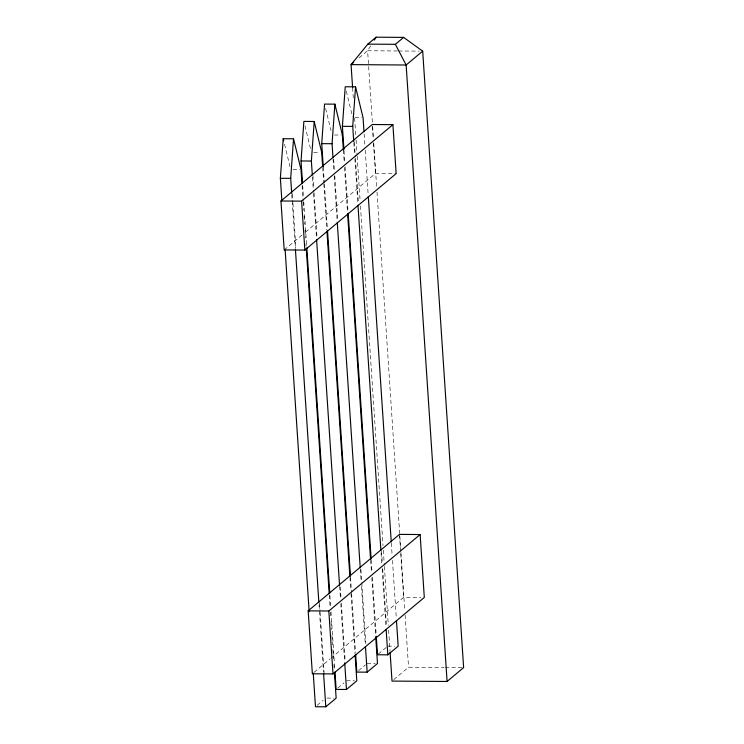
<?xml version="1.0" encoding="UTF-8"?>
<svg xmlns="http://www.w3.org/2000/svg" width="744" height="744" viewBox="0 0 744 744"><rect width="100%" height="100%" fill="white"/><g stroke="black" fill="none" stroke-linecap="round" stroke-linejoin="round"><path stroke-width="0.56" stroke-dasharray="3.72 2.79" d="M370.642 45.923L367.61 50.759L358.906 58.051M284.199 249.928L301.924 235.085M305.477 232.109L375.497 173.454L396.152 173.603M314.126 672.297L330.085 658.933M330.968 658.189L403.648 597.311L420.862 597.432M317.195 705.284L323.231 700.234M337.869 687.968L343.905 682.918M358.552 670.642L365.444 664.876M378.361 654.05L386.117 647.55M393.753 679.625L408.558 667.229L444.122 667.48M397.436 50.973L367.61 50.759L372.539 124.927M398.589 50.983L419.235 51.131M355.037 117.682L361.919 117.729M334.363 134.999L341.245 135.045M313.68 152.325L319.418 152.362M293.006 169.641L299.888 169.688M387.838 646.108L394.729 646.155M367.164 663.425L375.199 663.49M445.265 667.489L462.48 667.61M346.49 680.751L354.516 680.807M326.96 698.077L333.842 698.123M346.304 91.177L352.47 116.566M325.63 108.503L330.996 130.572M304.956 125.82L310.583 148.995M284.543 144.243L290.179 167.419M372.614 126.08L373.46 138.83M373.767 143.462L376.687 187.497M377.003 192.129L399.779 535.122M399.853 536.284L400.858 551.351M400.932 552.504L404.783 610.443M405.089 615.083L408.558 667.229M372.4 126.796L373.153 138.179M373.46 142.727L375.497 173.454M399.472 534.387L400.458 549.258M400.765 553.834L403.648 597.311M364.142 133.967L364.913 145.554M365.22 150.186L368.224 195.384M391.316 543.046L392.162 555.787M392.469 560.427L396.32 618.366M352.61 87.792L353.381 99.38M354.609 117.924L355.762 135.306M356.069 139.937L357.074 155.003M357.148 156.156L360.152 201.354M360.459 205.986L383.011 545.51M383.318 550.141L384.313 565.207M384.397 566.361L388.322 625.462M388.628 630.094L390.014 650.954M354.358 142.002L355.362 157.068M355.437 158.23L358.357 202.266M381.533 551.081L382.379 563.831M382.686 568.462L386.536 626.411M353.809 142.625L354.581 154.213M354.888 158.844L357.883 204.042M381.058 552.857L381.821 564.454M382.137 569.086L385.978 627.034M344.016 150.66L344.788 162.248M345.095 166.888L348.025 210.924M371.191 559.739L372.037 572.489M372.344 577.121L376.194 635.069M343.393 150.121L344.24 162.871M344.546 167.502L347.467 211.547M370.642 560.362L371.488 573.113M371.795 577.744L375.646 635.692M333.684 159.318L334.447 170.906M334.763 175.547L337.757 220.745M360.933 569.56L365.853 643.727M333.052 158.779L333.898 171.529M334.205 176.17L337.134 220.205M360.301 569.021L361.147 581.771M361.454 586.402L365.304 644.351M323.268 166.823L324.347 183.043M324.421 184.205L327.341 228.241M350.517 577.065L351.512 592.131M351.596 593.284L355.52 652.386M322.719 167.447L323.714 182.503M323.789 183.666L326.867 230.017M349.959 577.679L350.731 589.267M351.038 593.907L355.046 654.171M312.926 175.482L313.773 188.232M314.08 192.863L317.084 238.061M340.25 586.876L341.022 598.464M341.329 603.105L345.179 661.044M312.452 177.258L313.457 192.324M313.531 193.487L316.46 237.522M339.627 586.337L340.473 599.087M340.78 603.728L344.63 661.667M302.668 185.303L303.44 196.89M303.747 201.522L306.742 246.72M329.918 595.535L330.68 607.132M330.996 611.763L334.837 669.712M302.12 185.916L303.115 200.982M303.189 202.145L303.729 210.254M304.119 216.048L304.659 224.167M305.04 229.961L305.579 238.071M305.961 243.865L306.119 246.18M329.285 595.005L330.131 607.746M330.438 612.386L330.671 615.865M331.052 621.659L331.592 629.768M331.982 635.562L332.596 644.834M332.903 649.466L333.517 658.738M333.907 664.531L334.288 670.325M292.327 193.961L292.866 202.07M292.941 203.233L295.945 248.431M319.502 603.04L320.041 611.149M320.115 612.312L324.114 672.576M291.778 194.584L295.322 247.892M319.027 604.816L323.491 672.037"/><path stroke-width="1.12" d="M281.837 200.303L280.376 178.281L283.204 138.719L293.527 138.793L301.041 169.697L301.962 183.601M291.704 193.421L290.699 178.355L293.527 138.793M302.51 182.978L301.05 160.964L303.877 121.402L314.21 121.477L321.715 152.381L322.636 166.284M312.303 174.942L311.373 161.039L314.21 121.477M323.268 166.823L321.724 143.648L324.551 104.086L334.884 104.16L342.389 135.055L343.393 150.121M332.977 157.626L332.057 143.713L334.884 104.16M343.942 149.507L342.407 126.322L345.235 86.769L355.558 86.834L363.072 117.738L363.993 131.642M353.726 141.462L352.73 126.396L355.558 86.834M374.288 40.111L376.101 37.2L403.639 37.395L422.685 51.15L463.624 667.61L447.088 681.467L392.014 681.086L390.089 652.116M376.101 37.2L367.834 44.129L351.066 64.616L352.61 87.792M353.679 62.431L351.066 64.616L406.14 65.007L422.685 51.15M367.834 44.129L395.371 44.324L403.639 37.395M280.953 200.992L372.251 124.518L392.897 124.667L396.152 173.603L304.854 250.077L284.199 249.928L280.953 200.992L301.599 201.14L392.897 124.667M308.174 610.861L399.472 534.387L420.127 534.536L424.303 597.451L333.005 673.924L312.35 673.785L308.174 610.861L328.829 611.01L420.127 534.536M313.243 673.115L315.475 706.726L325.798 706.8L336.139 698.142L334.447 672.641M334.995 672.027L336.149 689.409L346.472 689.483L356.813 680.825L355.121 655.325M355.669 654.701L356.822 672.092L367.155 672.158L377.487 663.499L375.72 636.845M376.269 636.232L377.506 654.766L387.829 654.841L398.17 646.183L396.478 620.691M342.407 126.322L352.73 126.396M321.724 143.648L332.057 143.713M301.05 160.964L311.373 161.039M280.376 178.281L290.699 178.355M395.371 44.324L406.14 65.007L447.088 681.467M283.204 138.719L283.743 140.932M368.299 196.537L391.242 541.883M357.966 205.205L380.9 550.541M386.136 629.35L387.829 654.841M348.173 213.24L371.117 558.586M347.625 213.863L370.558 559.2M337.283 222.521L360.226 567.867M365.462 646.666L367.155 672.158M327.5 230.556L350.433 575.903M326.951 231.179L349.885 576.526M316.609 239.838L339.552 585.184M344.704 662.83L346.472 689.483M306.826 247.882L329.759 593.219M306.268 248.496L329.211 593.842M301.599 201.14L304.854 250.077M328.829 611.01L333.005 673.924M295.396 249.045L318.869 602.501M323.566 673.19L325.798 706.8M285.147 250.133L309.16 611.698"/></g></svg>
